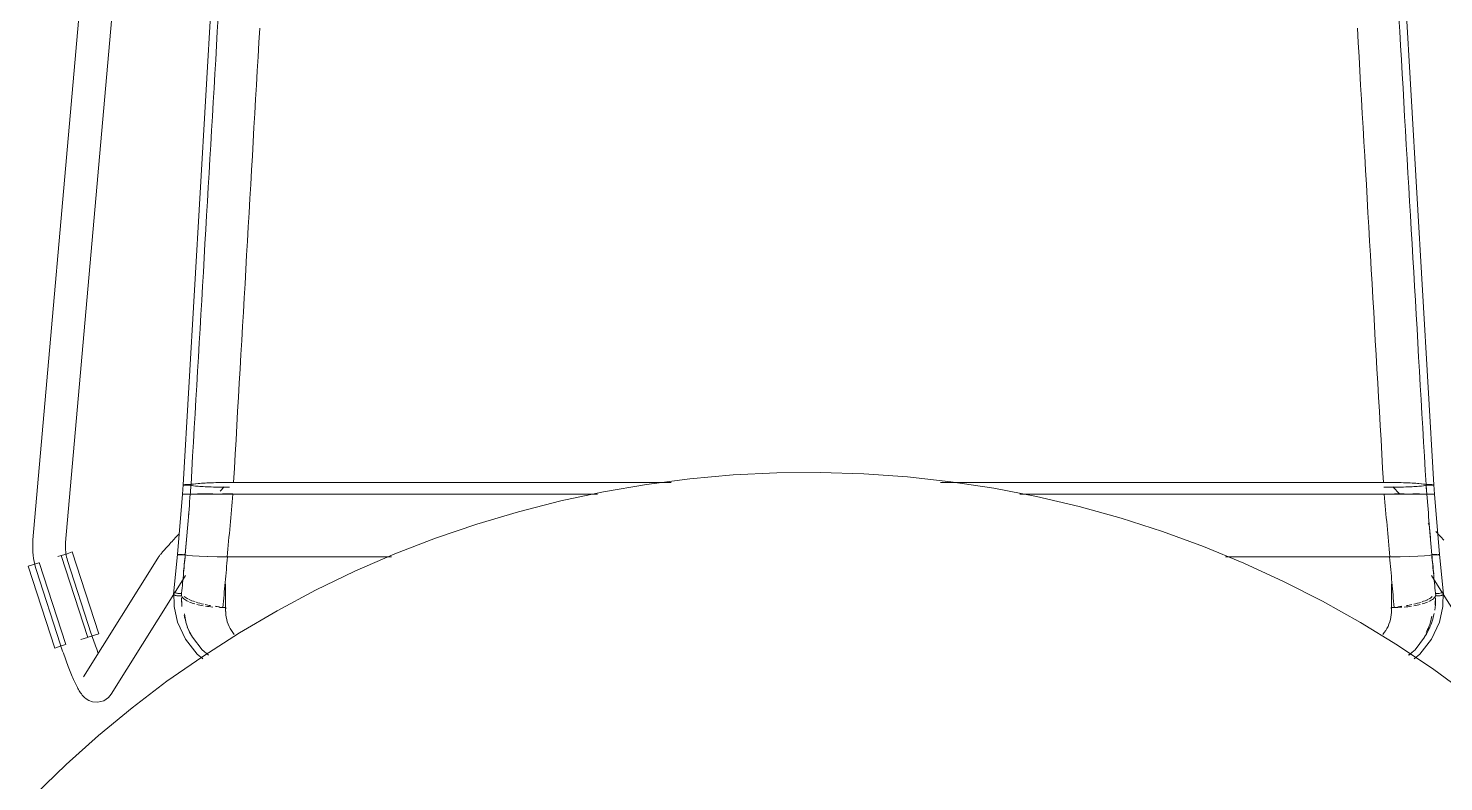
# Model space of a CAD drawing. Header units: millimetres. Extents: x 155927 to 295199, y -4084 to 97293.
# Drawn here: x 205807 to 206326, y 12593 to 12869 of the extents above; entities that cross this region are included whole.
import ezdxf

# ---------------------------------------------------------------- set-up
doc = ezdxf.new("R2010")
doc.units = ezdxf.units.MM
doc.header["$MEASUREMENT"] = 0
doc.layers.add('I-FURN', color=8, linetype='CONTINUOUS', lineweight=9)

msp = doc.modelspace()

# ---------------------------------------------------------------- linework, layer by layer
at = {"layer": 'I-FURN'}
for p, q in [((205847.23, 13124.65), (205808.28, 12681.33)), ((205820.24, 12680.28), (205857.53, 13104.78)), ((205882.71, 13033.36), (205863.43, 12701.45)), ((206302.95, 13033.36), (206322.24, 12701.45)), ((205874.53, 12702.24), (205871.4, 12702.12)), ((205878.1, 12702.32), (205874.53, 12702.24)), ((205881.88, 12702.35), (205878.1, 12702.32)), ((206042.45, 12702.35), (205881.88, 12702.35)), ((205881.88, 12702.35), (206042.45, 12702.35)), ((206049.24, 12703.66), (206033.37, 12701.6)), ((206065.17, 12705.08), (206049.24, 12703.66)), ((206081.15, 12705.87), (206065.17, 12705.08)), ((206097.15, 12706.02), (206081.15, 12705.87)), ((206113.14, 12705.53), (206097.15, 12706.02)), ((206129.1, 12704.39), (206113.14, 12705.53)), ((206145, 12702.62), (206129.1, 12704.39)), ((206303.78, 12702.35), (206141.19, 12702.35)), ((206141.19, 12702.35), (206303.78, 12702.35)), ((206160.82, 12700.22), (206145, 12702.62)), ((206307.57, 12702.32), (206303.78, 12702.35)), ((206311.13, 12702.24), (206307.57, 12702.32)), ((206314.26, 12702.12), (206311.13, 12702.24)), ((205863.15, 12698.09), (205861.33, 12675.89)), ((205863.22, 12698.09), (205863.15, 12698.09)), ((205863.15, 12698.09), (205863.22, 12698.09)), ((205863.16, 12698.09), (205863.42, 12701.45)), ((205863.22, 12698.09), (205863.16, 12698.09)), ((205863.16, 12698.09), (205863.22, 12698.09)), ((205863.4, 12698.09), (205863.7, 12698.09)), ((205863.7, 12698.09), (205863.41, 12698.09)), ((205863.49, 12701.48), (205863.43, 12701.45)), ((205863.43, 12701.45), (205863.49, 12701.42)), ((205863.68, 12701.51), (205863.49, 12701.48)), ((205863.49, 12701.42), (205863.68, 12701.4)), ((205863.97, 12701.53), (205863.68, 12701.51)), ((205863.68, 12701.4), (205863.98, 12701.37)), ((205864.09, 12698.1), (205863.7, 12698.1)), ((205864.08, 12698.09), (205863.7, 12698.09)), ((205863.7, 12698.09), (205864.08, 12698.09)), ((205863.71, 12698.1), (205864.09, 12698.1)), ((205864.35, 12701.55), (205863.97, 12701.53)), ((205863.98, 12701.37), (205864.36, 12701.36)), ((205864.53, 12698.09), (205864.08, 12698.09)), ((205864.08, 12698.09), (205864.53, 12698.09)), ((205864.09, 12698.1), (205864.54, 12698.1)), ((205864.54, 12698.1), (205864.09, 12698.1)), ((205864.81, 12701.56), (205864.35, 12701.55)), ((205864.36, 12701.36), (205864.81, 12701.35)), ((205865.02, 12698.08), (205864.53, 12698.09)), ((205864.53, 12698.09), (205865.02, 12698.08)), ((205864.54, 12698.1), (205865.03, 12698.1)), ((205865.03, 12698.1), (205864.54, 12698.1)), ((205865.3, 12701.56), (205864.81, 12701.56)), ((205864.81, 12701.35), (205865.3, 12701.34)), ((205865.52, 12698.08), (205865.02, 12698.08)), ((205865.02, 12698.08), (205865.52, 12698.08)), ((205865.03, 12698.1), (205865.53, 12698.1)), ((205865.53, 12698.1), (205865.03, 12698.1)), ((205865.79, 12701.56), (205865.3, 12701.56)), ((205865.3, 12701.34), (205865.8, 12701.34)), ((205865.99, 12698.09), (205865.52, 12698.08)), ((205865.52, 12698.08), (205865.99, 12698.09)), ((205865.53, 12698.1), (205866, 12698.1)), ((205866, 12698.1), (205865.53, 12698.1)), ((205866.26, 12701.55), (205865.79, 12701.56)), ((205865.8, 12701.34), (205866.27, 12701.35)), ((205866.88, 12698.07), (205865.99, 12698.09)), ((205865.99, 12698.09), (205866.88, 12698.07)), ((205867.15, 12701.76), (205866.26, 12701.55)), ((205866.27, 12701.35), (205867.17, 12701.14)), ((205868.62, 12698.06), (205866.88, 12698.07)), ((205866.88, 12698.07), (205868.62, 12698.06)), ((205868.64, 12698.13), (205866.89, 12698.11)), ((205866.9, 12698.11), (205868.65, 12698.13)), ((205868.9, 12701.95), (205867.15, 12701.76)), ((205867.17, 12701.14), (205868.92, 12700.95)), ((205868.62, 12698.06), (205871.13, 12698.05)), ((205871.13, 12698.05), (205868.63, 12698.06)), ((205871.14, 12698.14), (205868.64, 12698.13)), ((205868.65, 12698.13), (205871.15, 12698.14)), ((205871.4, 12702.12), (205868.9, 12701.95)), ((205868.92, 12700.95), (205871.42, 12700.79)), ((205874.26, 12698.04), (205871.13, 12698.05)), ((205871.13, 12698.05), (205874.26, 12698.04)), ((205874.27, 12698.15), (205871.14, 12698.14)), ((205871.15, 12698.14), (205874.27, 12698.15)), ((205871.42, 12700.79), (205874.54, 12700.66)), ((205877.83, 12698.03), (205874.26, 12698.04)), ((205874.26, 12698.04), (205877.83, 12698.03)), ((205874.54, 12700.66), (205878.09, 12700.59)), ((205878.39, 12700.7), (205876.92, 12699.18)), ((205881.6, 12698.16), (205877.82, 12698.15)), ((205877.83, 12698.15), (205881.6, 12698.16)), ((205881.62, 12698.03), (205877.83, 12698.03)), ((205877.83, 12698.03), (205881.62, 12698.03)), ((205878.09, 12700.59), (205880.34, 12700.56)), ((206015.36, 12698.03), (205881.62, 12698.03)), ((205881.62, 12698.03), (206015.36, 12698.03)), ((206017.6, 12698.9), (206001.95, 12695.58)), ((206033.37, 12701.6), (206017.6, 12698.9)), ((206176.53, 12697.19), (206160.82, 12700.22)), ((206304.05, 12698.03), (206170.41, 12698.03)), ((206170.41, 12698.03), (206304.05, 12698.03)), ((206192.1, 12693.53), (206176.53, 12697.19)), ((206303.89, 12700.56), (206307.58, 12700.59)), ((206307.83, 12698.03), (206304.05, 12698.03)), ((206304.05, 12698.03), (206307.84, 12698.03)), ((206309.84, 12698.03), (206307.27, 12700.7)), ((206307.58, 12700.59), (206311.13, 12700.66)), ((206307.84, 12698.15), (206311.39, 12698.15)), ((206311.4, 12698.15), (206307.84, 12698.15)), ((206311.4, 12698.04), (206307.84, 12698.03)), ((206307.84, 12698.03), (206311.4, 12698.04)), ((206311.13, 12700.66), (206314.25, 12700.79)), ((206314.53, 12698.05), (206311.4, 12698.04)), ((206311.4, 12698.04), (206314.54, 12698.05)), ((206314.25, 12700.79), (206316.74, 12700.95)), ((206316.76, 12701.95), (206314.26, 12702.12)), ((206314.52, 12698.14), (206317.02, 12698.13)), ((206317.02, 12698.13), (206314.52, 12698.14)), ((206317.03, 12698.06), (206314.54, 12698.05)), ((206314.54, 12698.05), (206317.04, 12698.06)), ((206316.74, 12700.95), (206318.49, 12701.14)), ((206318.51, 12701.76), (206316.76, 12701.95)), ((206317.02, 12698.13), (206318.77, 12698.11)), ((206318.77, 12698.11), (206317.02, 12698.13)), ((206318.78, 12698.07), (206317.04, 12698.06)), ((206317.04, 12698.06), (206318.79, 12698.07)), ((206318.49, 12701.14), (206319.39, 12701.35)), ((206319.4, 12701.55), (206318.51, 12701.76)), ((206319.67, 12698.09), (206318.78, 12698.07)), ((206318.79, 12698.07), (206319.67, 12698.09)), ((206319.39, 12701.35), (206319.86, 12701.34)), ((206319.87, 12701.56), (206319.4, 12701.55)), ((206319.67, 12698.1), (206320.14, 12698.1)), ((206320.14, 12698.1), (206319.67, 12698.1)), ((206320.14, 12698.08), (206319.67, 12698.09)), ((206319.67, 12698.09), (206320.14, 12698.08)), ((206319.86, 12701.34), (206320.36, 12701.34)), ((206320.37, 12701.56), (206319.87, 12701.56)), ((206320.14, 12698.1), (206320.63, 12698.1)), ((206320.63, 12698.1), (206320.14, 12698.1)), ((206320.64, 12698.08), (206320.14, 12698.08)), ((206320.14, 12698.08), (206320.64, 12698.08)), ((206320.36, 12701.34), (206320.85, 12701.35)), ((206320.86, 12701.56), (206320.37, 12701.56)), ((206320.63, 12698.1), (206321.12, 12698.1)), ((206321.13, 12698.1), (206320.63, 12698.1)), ((206321.13, 12698.09), (206320.64, 12698.08)), ((206320.64, 12698.08), (206321.13, 12698.09)), ((206320.85, 12701.35), (206321.3, 12701.36)), ((206321.31, 12701.55), (206320.86, 12701.56)), ((206321.12, 12698.1), (206321.57, 12698.1)), ((206321.58, 12698.1), (206321.13, 12698.1)), ((206321.58, 12698.09), (206321.13, 12698.09)), ((206321.13, 12698.09), (206321.58, 12698.09)), ((206321.3, 12701.36), (206321.68, 12701.37)), ((206321.69, 12701.53), (206321.31, 12701.55)), ((206321.57, 12698.1), (206321.96, 12698.1)), ((206321.96, 12698.1), (206321.58, 12698.1)), ((206321.96, 12698.09), (206321.58, 12698.09)), ((206321.58, 12698.09), (206321.97, 12698.09)), ((206321.68, 12701.37), (206321.98, 12701.4)), ((206321.98, 12701.51), (206321.69, 12701.53)), ((206321.96, 12698.1), (206322.25, 12698.1)), ((206322.26, 12698.1), (206321.96, 12698.1)), ((206322.25, 12698.09), (206321.96, 12698.09)), ((206321.97, 12698.09), (206322.26, 12698.09)), ((206322.17, 12701.48), (206321.98, 12701.51)), ((206321.98, 12701.4), (206322.17, 12701.42)), ((206322.24, 12701.45), (206322.17, 12701.48)), ((206322.17, 12701.42), (206322.24, 12701.45)), ((206322.51, 12698.09), (206322.24, 12701.45)), ((206322.25, 12698.1), (206322.44, 12698.09)), ((206322.44, 12698.09), (206322.25, 12698.09)), ((206322.45, 12698.09), (206322.26, 12698.1)), ((206322.26, 12698.09), (206322.45, 12698.09)), ((206322.44, 12698.09), (206322.51, 12698.09)), ((206322.51, 12698.09), (206322.44, 12698.09)), ((206322.45, 12698.09), (206322.51, 12698.09)), ((206322.51, 12698.09), (206322.45, 12698.09)), ((206322.51, 12698.09), (206324.34, 12675.89)), ((206001.95, 12695.58), (205986.45, 12691.63)), ((206207.52, 12689.25), (206192.1, 12693.53)), ((205971.11, 12687.07), (205955.97, 12681.9)), ((205986.45, 12691.63), (205971.11, 12687.07)), ((206222.75, 12684.36), (206207.52, 12689.25)), ((206320.61, 12686.85), (206320.12, 12687.35)), ((205859.68, 12681.14), (205860.09, 12681.57)), ((205860.09, 12681.57), (205860.5, 12682.02)), ((205860.5, 12682.02), (205860.92, 12682.47)), ((205860.92, 12682.47), (205861.35, 12682.93)), ((205861.35, 12682.93), (205861.79, 12683.4)), ((205955.97, 12681.9), (205941.05, 12676.13)), ((206237.77, 12678.86), (206222.75, 12684.36)), ((206323.42, 12683.88), (206322.97, 12684.36)), ((206323.87, 12683.4), (206323.42, 12683.88)), ((206324.31, 12682.93), (206323.87, 12683.4)), ((206324.74, 12682.47), (206324.31, 12682.93)), ((206325.17, 12682.02), (206324.74, 12682.47)), ((206325.58, 12681.57), (206325.17, 12682.02)), ((206325.98, 12681.14), (206325.58, 12681.57)), ((205808.2, 12680.19), (205808.17, 12679.05)), ((205808.17, 12679.05), (205808.19, 12677.9)), ((205808.19, 12677.9), (205808.25, 12676.76)), ((205808.28, 12681.33), (205808.2, 12680.19)), ((205808.25, 12676.76), (205808.35, 12675.63)), ((205818.8, 12675.59), (205820.77, 12676.23)), ((205820.17, 12678.93), (205820.19, 12679.59)), ((205820.18, 12678.26), (205820.17, 12678.93)), ((205820.22, 12677.6), (205820.18, 12678.26)), ((205820.19, 12679.59), (205820.23, 12680.25)), ((205820.28, 12676.94), (205820.22, 12677.6)), ((205820.23, 12680.25), (205820.23, 12680.28)), ((205820.37, 12676.29), (205820.28, 12676.94)), ((205820.48, 12675.63), (205820.37, 12676.29)), ((205820.77, 12676.23), (205822.72, 12676.86)), ((205832.41, 12646.85), (205822.72, 12676.86)), ((205855.19, 12676.11), (205855.39, 12676.35)), ((205855.39, 12676.35), (205855.61, 12676.6)), ((205855.61, 12676.6), (205855.84, 12676.87)), ((205855.84, 12676.87), (205856.08, 12677.15)), ((205856.08, 12677.15), (205856.34, 12677.44)), ((205856.34, 12677.44), (205856.61, 12677.75)), ((205856.61, 12677.75), (205856.9, 12678.08)), ((205856.9, 12678.08), (205857.2, 12678.41)), ((205857.2, 12678.41), (205857.51, 12678.76)), ((205857.51, 12678.76), (205857.84, 12679.13)), ((205857.84, 12679.13), (205858.19, 12679.51)), ((205858.19, 12679.51), (205858.54, 12679.9)), ((205858.54, 12679.9), (205858.91, 12680.3)), ((205858.91, 12680.3), (205859.29, 12680.71)), ((205859.29, 12680.71), (205859.68, 12681.14)), ((206252.57, 12672.76), (206237.77, 12678.86)), ((205806.57, 12671.64), (205808.52, 12672.27)), ((205816.26, 12641.64), (205806.57, 12671.64)), ((205808.35, 12675.63), (205808.5, 12674.49)), ((205808.5, 12674.49), (205808.7, 12673.37)), ((205808.52, 12672.27), (205810.49, 12672.91)), ((205808.7, 12673.37), (205808.94, 12672.25)), ((205808.94, 12672.25), (205809.22, 12671.15)), ((205809.22, 12671.15), (205809.55, 12670.05)), ((205820.3, 12642.94), (205810.61, 12672.95)), ((205817.42, 12675.15), (205818.58, 12675.52)), ((205818.68, 12675.56), (205828.37, 12645.55)), ((205820.62, 12674.99), (205820.48, 12675.63)), ((205820.79, 12674.35), (205820.62, 12674.99)), ((205820.98, 12673.71), (205820.79, 12674.35)), ((205829.69, 12646.9), (205820.98, 12673.71)), ((205854.07, 12674.62), (205826.77, 12631.04)), ((205854.07, 12674.62), (205854.29, 12674.95)), ((205854.29, 12674.95), (205854.47, 12675.21)), ((205854.47, 12675.21), (205854.65, 12675.44)), ((205854.65, 12675.44), (205854.82, 12675.66)), ((205854.82, 12675.66), (205855, 12675.88)), ((205855, 12675.88), (205855.19, 12676.11)), ((205861.32, 12675.89), (205859.9, 12661.4)), ((205861.39, 12675.92), (205861.32, 12675.89)), ((205861.32, 12675.89), (205861.39, 12675.87)), ((205861.33, 12675.89), (205861.39, 12675.92)), ((205861.4, 12675.87), (205861.33, 12675.89)), ((205861.58, 12675.94), (205861.39, 12675.92)), ((205861.39, 12675.92), (205861.58, 12675.94)), ((205861.39, 12675.87), (205861.58, 12675.84)), ((205861.87, 12675.96), (205861.58, 12675.94)), ((205861.58, 12675.94), (205861.87, 12675.96)), ((205861.58, 12675.84), (205861.88, 12675.82)), ((205861.88, 12675.82), (205861.59, 12675.84)), ((205862.25, 12675.98), (205861.87, 12675.96)), ((205861.87, 12675.96), (205862.25, 12675.98)), ((205861.88, 12675.82), (205862.26, 12675.8)), ((205862.27, 12675.8), (205861.88, 12675.82)), ((205862.7, 12675.99), (205862.25, 12675.98)), ((205862.25, 12675.98), (205862.7, 12675.99)), ((205862.26, 12675.8), (205862.71, 12675.79)), ((205862.72, 12675.79), (205862.27, 12675.8)), ((205863.19, 12675.99), (205862.7, 12675.99)), ((205862.7, 12675.99), (205863.19, 12675.99)), ((205862.71, 12675.79), (205863.21, 12675.79)), ((205863.21, 12675.79), (205862.72, 12675.79)), ((205863.21, 12675.79), (205863.7, 12675.79)), ((205863.71, 12675.79), (205863.21, 12675.79)), ((205864.16, 12675.98), (205863.69, 12675.99)), ((205863.69, 12675.99), (205864.16, 12675.98)), ((205863.7, 12675.79), (205864.17, 12675.8)), ((205864.18, 12675.8), (205863.71, 12675.79)), ((205864.17, 12675.8), (205865.06, 12675.61)), ((205865.06, 12675.61), (205864.18, 12675.8)), ((205866.78, 12675.43), (205865.06, 12675.61)), ((205865.06, 12675.61), (205866.8, 12675.43)), ((205869.24, 12675.28), (205866.8, 12675.43)), ((205866.8, 12675.43), (205869.28, 12675.28)), ((205872.31, 12675.16), (205869.28, 12675.28)), ((205869.28, 12675.28), (205872.38, 12675.16)), ((205872.38, 12675.16), (205875.81, 12675.09)), ((205875.82, 12675.09), (205872.38, 12675.16)), ((205879.55, 12675.06), (205875.82, 12675.09)), ((205875.91, 12675.09), (205879.67, 12675.06)), ((205879.67, 12675.06), (205939.79, 12675.06)), ((205939.79, 12675.06), (205879.67, 12675.06)), ((205941.05, 12676.13), (205926.37, 12669.76)), ((206245.87, 12675.06), (206305.99, 12675.06)), ((206305.99, 12675.06), (206245.87, 12675.06)), ((206267.1, 12666.08), (206252.57, 12672.76)), ((206305.99, 12675.06), (206309.75, 12675.09)), ((206309.75, 12675.09), (206306.11, 12675.06)), ((206313.29, 12675.16), (206309.85, 12675.09)), ((206309.85, 12675.09), (206313.28, 12675.16)), ((206313.28, 12675.16), (206316.38, 12675.28)), ((206316.39, 12675.28), (206313.35, 12675.16)), ((206316.38, 12675.28), (206318.86, 12675.43)), ((206318.86, 12675.43), (206316.43, 12675.28)), ((206318.86, 12675.43), (206320.6, 12675.61)), ((206320.6, 12675.61), (206318.88, 12675.43)), ((206321.49, 12675.8), (206320.6, 12675.61)), ((206320.6, 12675.61), (206321.49, 12675.8)), ((206321.49, 12675.8), (206321.96, 12675.79)), ((206321.96, 12675.79), (206321.49, 12675.8)), ((206321.97, 12675.99), (206321.5, 12675.98)), ((206321.5, 12675.98), (206321.97, 12675.99)), ((206321.96, 12675.79), (206322.46, 12675.79)), ((206322.45, 12675.79), (206321.96, 12675.79)), ((206322.47, 12675.99), (206321.97, 12675.99)), ((206321.97, 12675.99), (206322.47, 12675.99)), ((206322.94, 12675.79), (206322.45, 12675.79)), ((206322.46, 12675.79), (206322.95, 12675.79)), ((206322.96, 12675.99), (206322.47, 12675.99)), ((206322.47, 12675.99), (206322.96, 12675.99)), ((206323.4, 12675.8), (206322.94, 12675.79)), ((206322.95, 12675.79), (206323.4, 12675.8)), ((206323.41, 12675.98), (206322.96, 12675.99)), ((206322.96, 12675.99), (206323.41, 12675.98)), ((206323.4, 12675.8), (206323.79, 12675.82)), ((206323.78, 12675.82), (206323.4, 12675.8)), ((206324.08, 12675.84), (206323.78, 12675.82)), ((206323.79, 12675.96), (206324.08, 12675.94)), ((206323.79, 12675.82), (206324.08, 12675.84)), ((206324.09, 12675.94), (206323.8, 12675.96)), ((206324.08, 12675.94), (206324.27, 12675.92)), ((206324.08, 12675.84), (206324.27, 12675.87)), ((206324.28, 12675.92), (206324.09, 12675.94)), ((206324.27, 12675.92), (206324.34, 12675.89)), ((206324.34, 12675.89), (206324.27, 12675.87)), ((206324.27, 12675.87), (206324.34, 12675.89)), ((206324.34, 12675.89), (206324.28, 12675.92)), ((206324.34, 12675.89), (206325.76, 12661.4)), ((205809.55, 12670.05), (205809.57, 12670.01)), ((205809.57, 12670.01), (205818.28, 12643.19)), ((205860.2, 12661.81), (205864.24, 12668.25)), ((205926.37, 12669.76), (205911.96, 12662.81)), ((206281.36, 12658.82), (206267.1, 12666.08)), ((206321.42, 12668.25), (206325.46, 12661.81)), ((205836.94, 12624.67), (205859.97, 12661.43)), ((205860.11, 12656.83), (205860.02, 12662.29)), ((205878.97, 12665.02), (205878.97, 12655.27)), ((205911.96, 12662.81), (205897.84, 12655.29)), ((206306.7, 12655.27), (206306.7, 12665.02)), ((206325.55, 12656.83), (206325.64, 12662.29)), ((206325.69, 12661.43), (206348.73, 12624.67)), ((205861.33, 12651.18), (205860.11, 12656.83)), ((205879.02, 12656.51), (205877.97, 12656.51)), ((206295.32, 12651), (206281.36, 12658.82)), ((206307.69, 12656.51), (206306.64, 12656.51)), ((206324.34, 12651.18), (206325.55, 12656.83)), ((205864.23, 12644.87), (205861.33, 12651.18)), ((205897.84, 12655.29), (205884.03, 12647.22)), ((206308.95, 12642.63), (206295.32, 12651)), ((206321.44, 12644.87), (206324.34, 12651.18)), ((205825.79, 12644.72), (205828.27, 12645.52)), ((205830.46, 12646.22), (205828.49, 12645.59)), ((205829.8, 12646.57), (205829.69, 12646.9)), ((205830.03, 12645.88), (205829.8, 12646.57)), ((205830.26, 12645.19), (205830.03, 12645.88)), ((205830.49, 12644.51), (205830.26, 12645.19)), ((205832.41, 12646.85), (205830.46, 12646.22)), ((205866.8, 12645.58), (205864.89, 12649.27)), ((205870.3, 12641.01), (205866.8, 12645.58)), ((205884.03, 12647.22), (205870.55, 12638.59)), ((206315.36, 12641.01), (206318.86, 12645.58)), ((206318.86, 12645.58), (206320.77, 12649.27)), ((205818.21, 12642.27), (205816.26, 12641.64)), ((205820.18, 12642.9), (205818.21, 12642.27)), ((205818.43, 12642.74), (205818.28, 12643.19)), ((205818.67, 12642), (205818.43, 12642.74)), ((205818.92, 12641.26), (205818.67, 12642)), ((205819.17, 12640.53), (205818.92, 12641.26)), ((205819.42, 12639.8), (205819.17, 12640.53)), ((205830.72, 12643.83), (205830.49, 12644.51)), ((205830.96, 12643.15), (205830.72, 12643.83)), ((205831.19, 12642.49), (205830.96, 12643.15)), ((205831.43, 12641.83), (205831.19, 12642.49)), ((205831.67, 12641.18), (205831.43, 12641.83)), ((205831.9, 12640.55), (205831.67, 12641.18)), ((205832.13, 12639.93), (205831.9, 12640.55)), ((205868.56, 12639.34), (205864.23, 12644.87)), ((205872.64, 12639.04), (205870.3, 12641.01)), ((206322.24, 12633.72), (206308.95, 12642.63)), ((206313.02, 12639.04), (206315.36, 12641.01)), ((206317.1, 12639.34), (206321.44, 12644.87)), ((205819.67, 12639.08), (205819.42, 12639.8)), ((205819.93, 12638.36), (205819.67, 12639.08)), ((205820.18, 12637.65), (205819.93, 12638.36)), ((205820.43, 12636.96), (205820.18, 12637.65)), ((205820.69, 12636.27), (205820.43, 12636.96)), ((205820.94, 12635.59), (205820.69, 12636.27)), ((205821.2, 12634.92), (205820.94, 12635.59)), ((205821.45, 12634.27), (205821.2, 12634.92)), ((205870.55, 12638.59), (205857.43, 12629.44)), ((205870.62, 12637.7), (205868.56, 12639.34)), ((206315.05, 12637.7), (206317.1, 12639.34)), ((205821.7, 12633.63), (205821.45, 12634.27)), ((205821.95, 12633.01), (205821.7, 12633.63)), ((205822.2, 12632.39), (205821.95, 12633.01)), ((205822.45, 12631.8), (205822.2, 12632.39)), ((205822.69, 12631.22), (205822.45, 12631.8)), ((205822.94, 12630.66), (205822.69, 12631.22)), ((205823.18, 12630.11), (205822.94, 12630.66)), ((205823.42, 12629.59), (205823.18, 12630.11)), ((205823.65, 12629.08), (205823.42, 12629.59)), ((206335.16, 12624.28), (206322.24, 12633.72)), ((205823.88, 12628.59), (205823.65, 12629.08)), ((205824.11, 12628.11), (205823.88, 12628.59)), ((205824.34, 12627.66), (205824.11, 12628.11)), ((205824.57, 12627.22), (205824.34, 12627.66)), ((205824.8, 12626.79), (205824.57, 12627.22)), ((205825.03, 12626.38), (205824.8, 12626.79)), ((205825.27, 12625.98), (205825.03, 12626.38)), ((205825.51, 12625.59), (205825.27, 12625.98)), ((205825.77, 12625.2), (205825.51, 12625.59)), ((205826.04, 12624.81), (205825.77, 12625.2)), ((205826.36, 12624.41), (205826.04, 12624.81)), ((205826.72, 12623.98), (205826.36, 12624.41)), ((205836.05, 12623.55), (205836.94, 12624.67)), ((205857.43, 12629.44), (205844.69, 12619.77)), ((205827.19, 12623.52), (205826.72, 12623.98)), ((205827.82, 12623), (205827.19, 12623.52)), ((205828.73, 12622.43), (205827.82, 12623)), ((205830.11, 12621.91), (205828.73, 12622.43)), ((205832.09, 12621.74), (205830.11, 12621.91)), ((205834.31, 12622.32), (205832.09, 12621.74)), ((205844.69, 12619.77), (205832.34, 12609.59)), ((205836.05, 12623.55), (205834.31, 12622.32)), ((205832.34, 12609.59), (205820.41, 12598.93)), ((205820.41, 12598.93), (205808.91, 12587.81))]:
    msp.add_line(p, q, dxfattribs=at)
for points in [[(205866.26, 12701.55), (205869.48, 12756.96), (205875.92, 12867.72), (205882.36, 12978.31), (205885.58, 13033.55)], [(206319.4, 12701.55), (206316.18, 12756.96), (206309.74, 12867.72), (206303.3, 12978.31), (206300.08, 13033.55)], [(205881.88, 12702.35), (205885.08, 12757.87), (205888.27, 12813.4), (205891.47, 12868.84)], [(206294.2, 12868.84), (206297.39, 12813.38), (206300.59, 12757.87), (206303.78, 12702.35)], [(205866.27, 12701.35), (205865.67, 12701.34), (205864.17, 12701.34), (205863.42, 12701.41), (205863.42, 12701.45)], [(205864.18, 12675.8), (205864.48, 12679.51), (205865.08, 12686.93), (205865.69, 12694.37), (205865.99, 12698.09)], [(205866.26, 12701.55), (205866.22, 12700.97), (205866.13, 12699.82), (205866.04, 12698.66), (205865.99, 12698.09)], [(205866.27, 12701.35), (205866.22, 12700.81), (205866.13, 12699.73), (205866.04, 12698.64), (205866, 12698.1)], [(205880.58, 12686.54), (205880.93, 12690.37), (205881.27, 12694.2), (205881.62, 12698.03)], [(206304.05, 12698.03), (206304.39, 12694.2), (206304.74, 12690.36), (206305.08, 12686.54)], [(206319.4, 12701.55), (206319.45, 12700.97), (206319.54, 12699.82), (206319.63, 12698.66), (206319.67, 12698.09)], [(206319.4, 12701.35), (206319.44, 12700.81), (206319.53, 12699.73), (206319.62, 12698.64), (206319.67, 12698.1)], [(206321.49, 12675.8), (206321.18, 12679.51), (206320.58, 12686.93), (206319.98, 12694.37), (206319.67, 12698.09)], [(205864.16, 12675.98), (205864.47, 12679.63), (205864.77, 12683.28), (205865.07, 12686.93)], [(205865.37, 12690.55), (205865.4, 12690.96), (205865.44, 12691.37), (205865.47, 12691.78)], [(205879.55, 12675.06), (205879.9, 12678.88), (205880.24, 12682.71), (205880.58, 12686.54)], [(206305.08, 12686.54), (206305.42, 12682.71), (206305.77, 12678.88), (206306.11, 12675.06)], [(205864.17, 12675.8), (205863.93, 12673.27), (205863.46, 12668.24), (205862.98, 12663.29), (205862.74, 12660.84)], [(205864.16, 12675.98), (205863.93, 12673.61), (205863.69, 12671.25), (205863.46, 12668.9)], [(205879.67, 12675.06), (205879.37, 12671.93), (205878.78, 12665.68), (205878.23, 12659.54), (205877.97, 12656.51)], [(206305.99, 12675.06), (206306.3, 12671.93), (206306.89, 12665.68), (206307.43, 12659.54), (206307.69, 12656.51)], [(206321.49, 12675.8), (206321.73, 12673.27), (206322.21, 12668.24), (206322.69, 12663.29), (206322.93, 12660.84)], [(206321.52, 12675.8), (206321.75, 12673.49), (206321.98, 12671.17), (206322.21, 12668.9)], [(205860.09, 12662.15), (205860.13, 12662.1), (205860.25, 12662.01), (205860.55, 12661.88), (205860.93, 12661.76), (205861.39, 12661.67), (205861.88, 12661.6), (205862.38, 12661.57), (205862.69, 12661.57), (205862.84, 12661.58)], [(205865.29, 12658.68), (205864.59, 12659), (205863.45, 12659.7), (205862.88, 12660.45), (205862.74, 12660.84)], [(205862.78, 12660.01), (205862.79, 12659.36), (205862.83, 12658.71), (205862.89, 12658.07)], [(205862.92, 12656.85), (205862.83, 12657.66), (205862.82, 12658.49), (205862.82, 12659.31)], [(205863.75, 12660.49), (205864.16, 12660.17), (205864.68, 12659.84), (205865.32, 12659.53)], [(205865.57, 12659.42), (205866.2, 12659.12), (205866.94, 12658.84), (205867.76, 12658.58)], [(205867.72, 12657.79), (205866.99, 12658), (205866.35, 12658.23), (205865.75, 12658.48)], [(205868.19, 12658.42), (205868.99, 12658.17), (205869.87, 12657.95), (205870.79, 12657.73)], [(205870.77, 12657.11), (205869.93, 12657.25), (205869.12, 12657.42), (205868.38, 12657.61)], [(205871.45, 12657.58), (205872.09, 12657.44), (205872.76, 12657.3), (205873.44, 12657.18)], [(205874.25, 12656.68), (205873.35, 12656.75), (205872.47, 12656.85), (205871.62, 12656.98)], [(205875.14, 12656.93), (205875.65, 12656.85), (205876.16, 12656.8), (205876.68, 12656.75)], [(205877.97, 12656.51), (205877.53, 12656.51), (205877.09, 12656.52), (205876.66, 12656.54)], [(205878.97, 12654.99), (205878.96, 12655.5), (205878.98, 12656), (205879.02, 12656.51)], [(206306.64, 12656.51), (206306.69, 12656), (206306.71, 12655.49), (206306.7, 12654.99)], [(206310.47, 12656.61), (206309.56, 12656.55), (206308.64, 12656.52), (206307.69, 12656.51)], [(206309.1, 12656.74), (206309.58, 12656.8), (206310.05, 12656.86), (206310.51, 12656.93)], [(206314.04, 12656.98), (206313.19, 12656.85), (206312.32, 12656.74), (206311.4, 12656.68)], [(206312.21, 12657.19), (206312.9, 12657.31), (206313.55, 12657.44), (206314.22, 12657.58)], [(206314.88, 12657.72), (206315.8, 12657.94), (206316.74, 12658.17), (206317.59, 12658.42)], [(206317.27, 12657.61), (206316.53, 12657.42), (206315.73, 12657.26), (206314.89, 12657.11)], [(206317.92, 12658.57), (206318.73, 12658.84), (206319.54, 12659.12), (206320.1, 12659.42)], [(206319.93, 12658.48), (206319.34, 12658.23), (206318.68, 12657.99), (206317.94, 12657.79)], [(206320.34, 12659.53), (206320.98, 12659.84), (206321.37, 12660.16), (206321.7, 12660.49)], [(206322.89, 12659.31), (206322.88, 12658.05), (206322.78, 12656.79), (206322.6, 12655.55)], [(206322.7, 12657.33), (206322.8, 12658.22), (206322.82, 12659.12), (206322.82, 12660.02)], [(205863.71, 12653.6), (205863.91, 12652.87), (205864.14, 12652.16), (205864.41, 12651.45)], [(206314.43, 12640.18), (206314, 12639.77), (206313.55, 12639.38), (206313.08, 12639)]]:
    msp.add_open_spline(points, degree=3, dxfattribs=at)
for points, knots in [([(205866.26, 12701.55), (205866.54, 12701.7), (205867.93, 12701.9), (205871.28, 12702.13), (205874.45, 12702.25), (205878.06, 12702.33), (205880.6, 12702.35), (205881.88, 12702.35)], [-1, -1, -1, -1, -0.666667, -0.5, -0.333333, -0.166667, 0, 0, 0, 0]), ([(206303.78, 12702.35), (206305.06, 12702.35), (206307.61, 12702.33), (206311.21, 12702.25), (206314.38, 12702.13), (206317.74, 12701.9), (206319.13, 12701.7), (206319.4, 12701.55)], [-1, -1, -1, -1, -0.833333, -0.666667, -0.5, -0.333333, 0, 0, 0, 0]), ([(205863.42, 12701.45), (205863.42, 12701.47), (205863.56, 12701.5), (205863.95, 12701.53), (205864.34, 12701.55), (205864.79, 12701.56), (205865.29, 12701.56), (205865.79, 12701.56), (205866.11, 12701.56), (205866.26, 12701.55)], [-0.498493, -0.498493, -0.498493, -0.498493, -0.375, -0.3125, -0.25, -0.1875, -0.125, -0.0625, 0, 0, 0, 0]), ([(205880.34, 12700.56), (205878.32, 12700.57), (205875.09, 12700.63), (205871.3, 12700.78), (205867.95, 12701), (205866.56, 12701.21), (205866.27, 12701.35)], [-0.9335619, -0.9335619, -0.9335619, -0.9335619, -0.6666667, -0.5, -0.3333333, 0, 0, 0, 0]), ([(206319.4, 12701.35), (206319.11, 12701.21), (206317.71, 12701), (206314.36, 12700.78), (206311.21, 12700.66), (206307.65, 12700.58), (206305.14, 12700.56), (206303.89, 12700.56)], [-1, -1, -1, -1, -0.6666667, -0.5, -0.3333333, -0.1666667, -0.003964, -0.003964, -0.003964, -0.003964]), ([(206319.4, 12701.55), (206319.63, 12701.56), (206320.12, 12701.57), (206320.75, 12701.56), (206321.21, 12701.55), (206321.63, 12701.53), (206322.08, 12701.5), (206322.24, 12701.47), (206322.24, 12701.45)], [-1, -1, -1, -1, -0.90625, -0.8125, -0.765625, -0.71875, -0.625, -0.501507, -0.501507, -0.501507, -0.501507]), ([(206322.24, 12701.45), (206322.24, 12701.43), (206322.1, 12701.4), (206321.7, 12701.37), (206321.32, 12701.36), (206320.86, 12701.34), (206320.36, 12701.34), (206319.86, 12701.34), (206319.54, 12701.35), (206319.4, 12701.35)], [-0.5, -0.5, -0.5, -0.5, -0.375, -0.3125, -0.25, -0.1875, -0.125, -0.0625, 0, 0, 0, 0]), ([(206320.99, 12682.09), (206320.86, 12683.74), (206320.41, 12689.07), (206319.97, 12694.41), (206319.67, 12698.1)], [0.2766114, 0.2766114, 0.2766114, 0.2766114, 0.5, 1, 1, 1, 1]), ([(205862.74, 12660.84), (205862.6, 12660.82), (205862.31, 12660.79), (205861.89, 12660.78), (205861.51, 12660.79), (205861.22, 12660.81), (205860.95, 12660.84), (205860.7, 12660.89), (205860.48, 12660.96), (205860.28, 12661.02), (205860.09, 12661.12), (205859.98, 12661.21), (205859.95, 12661.25)], [0, 0, 0, 0, 0.0555556, 0.1111111, 0.1666667, 0.1944444, 0.2222222, 0.2777778, 0.3055556, 0.3333333, 0.3888889, 0.4444444, 0.4444444, 0.4444444, 0.4444444]), ([(206322.93, 12660.84), (206322.78, 12660.45), (206322.22, 12659.71), (206321.09, 12659.01), (206320.4, 12658.69)], [0, 0, 0, 0, 0.1666667, 0.3309695, 0.3309695, 0.3309695, 0.3309695]), ([(206322.82, 12661.58), (206323.05, 12661.57), (206323.53, 12661.57), (206324.28, 12661.66), (206324.95, 12661.81), (206325.38, 12661.99), (206325.54, 12662.1), (206325.58, 12662.15)], [-1, -1, -1, -1, -0.90625, -0.8125, -0.71875, -0.625, -0.5625, -0.5625, -0.5625, -0.5625]), ([(206325.71, 12661.25), (206325.7, 12661.23), (206325.65, 12661.18), (206325.54, 12661.11), (206325.35, 12661.01), (206325.03, 12660.9), (206324.63, 12660.83), (206324.28, 12660.8), (206323.9, 12660.78), (206323.46, 12660.78), (206323.1, 12660.82), (206322.93, 12660.84)], [0.5555556, 0.5555556, 0.5555556, 0.5555556, 0.5833333, 0.6180556, 0.6527778, 0.7222222, 0.7916667, 0.8263889, 0.8611111, 0.9305556, 1, 1, 1, 1]), ([(205882.13, 12646.62), (205881.37, 12647.52), (205879.44, 12650.52), (205878.81, 12654.12), (205879.02, 12656.51)], [0.5, 0.5, 0.5, 0.5, 0.6666667, 1, 1, 1, 1]), ([(206306.64, 12656.51), (206306.86, 12654.12), (206306.23, 12650.52), (206304.3, 12647.52), (206303.53, 12646.62)], [0, 0, 0, 0, 0.3333333, 0.5, 0.5, 0.5, 0.5]), ([(205866.81, 12645.6), (205866.29, 12646.42), (205864.71, 12649.14), (205864.11, 12652.13), (205863.83, 12654.23)], [-0.4024189, -0.4024189, -0.4024189, -0.4024189, -0.3333333, -0.1789981, -0.1789981, -0.1789981, -0.1789981]), ([(206322.35, 12654.27), (206321.91, 12652.15), (206320.9, 12649.07), (206319.26, 12646.31), (206318.67, 12645.44)], [0.1763318, 0.1763318, 0.1763318, 0.1763318, 0.3333333, 0.408557, 0.408557, 0.408557, 0.408557]), ([(206319.39, 12647.5), (206319.73, 12648.09), (206320.76, 12649.94), (206321.25, 12651.92), (206321.48, 12653.3)], [0.6175454, 0.6175454, 0.6175454, 0.6175454, 0.6666667, 0.7702374, 0.7702374, 0.7702374, 0.7702374])]:
    msp.add_open_spline(points, degree=3, knots=knots, dxfattribs=at)

doc.saveas('drawing.dxf')
